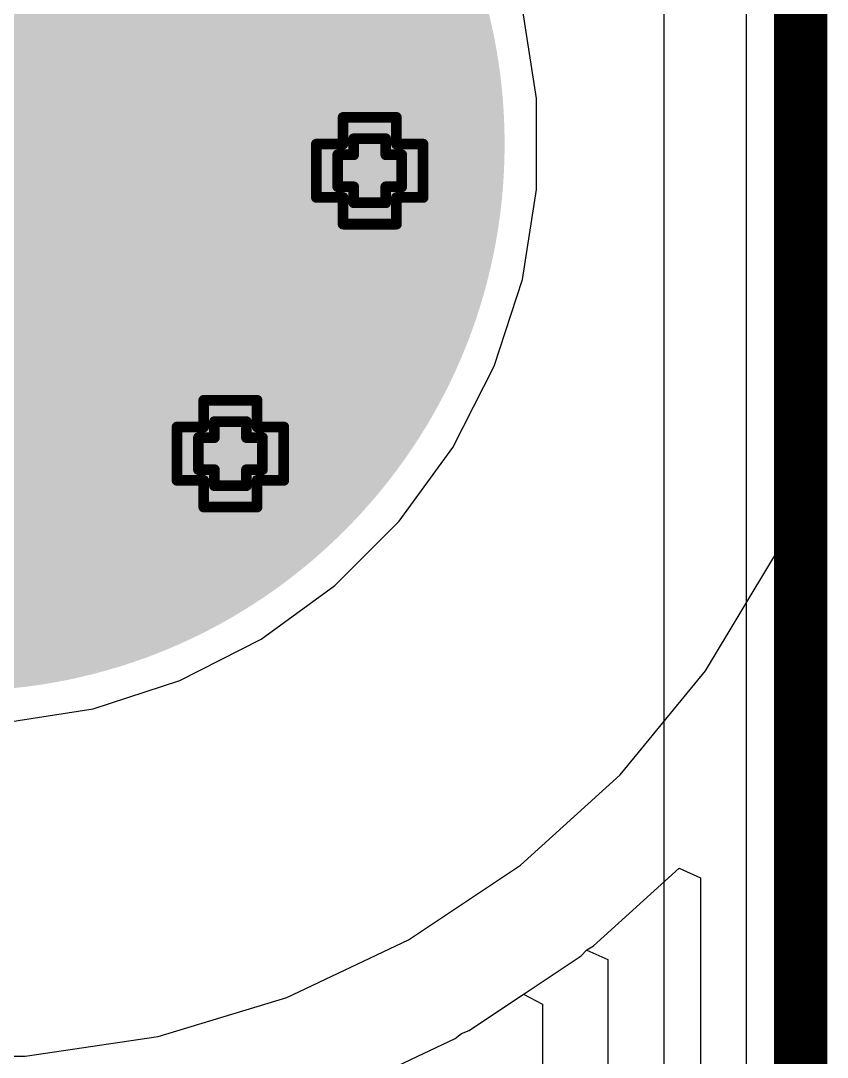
# Model space of a CAD drawing. Header units: inches. Extents: x -3 to 5259, y -3 to 5282.
# Drawn here: x 143.568 to 147.405, y 98.943 to 103.874 of the extents above; entities that cross this region are included whole.
import ezdxf

# ---------------------------------------------------------------- set-up
doc = ezdxf.new("R2010")
doc.units = ezdxf.units.IN
for name, color, linetype in [('Board Outline', 216, 'Continuous'), ('Bottom Layer', 5, 'Continuous'), ('Bottom Solder', 6, 'Continuous'), ('Drill Drawing', 1, 'Continuous'), ('Layer 1', 16, 'Continuous'), ('Layer 2', 76, 'Continuous'), ('Multi-Layer', 9, 'Continuous'), ('Pad Holes', 156, 'Continuous'), ('Top Layer', 1, 'Continuous'), ('Top Solder', 216, 'Continuous'), ('Via Holes', 16, 'Continuous')]:
    doc.layers.add(name, color=color, linetype=linetype)

msp = doc.modelspace()

# ---------------------------------------------------------------- hatches: boundary and pattern name
at = {"layer": 'Bottom Layer'}
h = msp.add_hatch(color=5, dxfattribs=at)
edge = h.paths.add_edge_path()
edge.add_arc((143.2683, 103.287), 2.5, 0, 360)
h = msp.add_hatch(color=5, dxfattribs=at)
edge = h.paths.add_edge_path()
edge.add_arc((145.2283, 103.16), 0.3, 0, 360)
h = msp.add_hatch(color=5, dxfattribs=at)
edge = h.paths.add_edge_path()
edge.add_arc((144.5656, 101.8142), 0.3, 0, 360)
at = {"layer": 'Bottom Solder'}
h = msp.add_hatch(color=6, dxfattribs=at)
edge = h.paths.add_edge_path()
edge.add_arc((143.2683, 103.287), 2.6016, 0, 360)
h = msp.add_hatch(color=6, dxfattribs=at)
edge = h.paths.add_edge_path()
edge.add_arc((145.2283, 103.16), 0.4016, 0, 360)
h = msp.add_hatch(color=6, dxfattribs=at)
edge = h.paths.add_edge_path()
edge.add_arc((144.5656, 101.8142), 0.4016, 0, 360)
at = {"layer": 'Layer 1'}
h = msp.add_hatch(color=16, dxfattribs=at)
edge = h.paths.add_edge_path()
edge.add_arc((143.2683, 103.287), 2.5, 0, 360)
h = msp.add_hatch(color=16, dxfattribs=at)
edge = h.paths.add_edge_path()
edge.add_arc((145.2283, 103.16), 0.3, 0, 360)
h = msp.add_hatch(color=16, dxfattribs=at)
edge = h.paths.add_edge_path()
edge.add_arc((144.5656, 101.8142), 0.3, 0, 360)
at = {"layer": 'Layer 2'}
h = msp.add_hatch(color=76, dxfattribs=at)
edge = h.paths.add_edge_path()
edge.add_arc((143.2683, 103.287), 2.5, 0, 360)
h = msp.add_hatch(color=76, dxfattribs=at)
edge = h.paths.add_edge_path()
edge.add_arc((145.2283, 103.16), 0.3, 0, 360)
h = msp.add_hatch(color=76, dxfattribs=at)
edge = h.paths.add_edge_path()
edge.add_arc((144.5656, 101.8142), 0.3, 0, 360)
at = {"layer": 'Multi-Layer'}
h = msp.add_hatch(color=9, dxfattribs=at)
edge = h.paths.add_edge_path()
edge.add_arc((143.2683, 103.287), 2.5, 0, 360)
at = {"layer": 'Pad Holes'}
h = msp.add_hatch(color=7, dxfattribs=at)
edge = h.paths.add_edge_path()
edge.add_arc((143.2683, 103.287), 1.55, 0, 360)
at = {"layer": 'Top Layer'}
h = msp.add_hatch(color=1, dxfattribs=at)
edge = h.paths.add_edge_path()
edge.add_arc((143.2683, 103.287), 2.5, 0, 360)
h = msp.add_hatch(color=1, dxfattribs=at)
edge = h.paths.add_edge_path()
edge.add_arc((145.2283, 103.16), 0.3, 0, 360)
h = msp.add_hatch(color=1, dxfattribs=at)
edge = h.paths.add_edge_path()
edge.add_arc((144.5656, 101.8142), 0.3, 0, 360)
at = {"layer": 'Top Solder'}
h = msp.add_hatch(color=216, dxfattribs=at)
edge = h.paths.add_edge_path()
edge.add_arc((143.2683, 103.287), 2.6016, 0, 360)
h = msp.add_hatch(color=216, dxfattribs=at)
edge = h.paths.add_edge_path()
edge.add_arc((145.2283, 103.16), 0.4016, 0, 360)
h = msp.add_hatch(color=216, dxfattribs=at)
edge = h.paths.add_edge_path()
edge.add_arc((144.5656, 101.8142), 0.4016, 0, 360)
at = {"layer": 'Via Holes'}
h = msp.add_hatch(color=7, dxfattribs=at)
edge = h.paths.add_edge_path()
edge.add_arc((145.2283, 103.16), 0.15, 0, 360)
h = msp.add_hatch(color=7, dxfattribs=at)
edge = h.paths.add_edge_path()
edge.add_arc((144.5656, 101.8142), 0.15, 0, 360)

# ---------------------------------------------------------------- linework, layer by layer
at = {"layer": 'Board Outline'}
msp.add_lwpolyline([(147.2777, -2.7223, 0.254, 0.254, 0), (147.2777, 107.2777, 0.254, 0.254, 0)], format="xyseb", dxfattribs=at)
at = {"layer": 'Bottom Layer'}
for p, q in [((147.2777, 101.6263), (147.2777, 107.2777)), ((147.1552, 101.3305), (147.2777, 101.6263)), ((147.2777, 101.6263), (147.2777, 101.6263)), ((146.826, 100.7814), (147.1552, 101.3305)), ((146.4199, 100.2865), (146.826, 100.7814)), ((145.9455, 99.8565), (146.4199, 100.2865)), ((145.4132, 99.5008), (145.9455, 99.8565)), ((144.8344, 99.2271), (145.4132, 99.5008)), ((145.7009, 99.0702), (146.2333, 99.4259)), ((146.2333, 99.4259), (146.26, 99.4526)), ((146.26, 99.4526), (146.2613, 99.4526)), ((146.2613, 99.4526), (146.3616, 99.4072)), ((146.3616, 99.4072), (146.3616, 5.17)), ((144.2218, 99.0413), (144.8344, 99.2271)), ((145.7009, 99.0702), (145.9604, 99.2436)), ((145.9604, 99.2436), (146.05, 99.1957)), ((146.05, 99.1957), (146.05, 5.3753)), ((145.6655, 99.0555), (145.7009, 99.0702)), ((145.6655, 99.0555), (145.7009, 99.0702)), ((143.5885, 98.9473), (144.2218, 99.0413)), ((145.0559, 98.7589), (145.6346, 99.0326)), ((145.0559, 98.7589), (145.6346, 99.0326)), ((145.6346, 99.0326), (145.6655, 99.0555)), ((145.6346, 99.0326), (145.6655, 99.0555)), ((143.2683, 98.9473), (143.5885, 98.9473))]:
    msp.add_line(p, q, dxfattribs=at)
at = {"layer": 'Bottom Solder'}
for p, q in [((147.2777, 101.6263), (147.2777, 107.2777)), ((147.1552, 101.3305), (147.2777, 101.6263)), ((147.2777, 101.6263), (147.2777, 101.6263)), ((146.826, 100.7814), (147.1552, 101.3305)), ((146.4199, 100.2865), (146.826, 100.7814)), ((145.9455, 99.8565), (146.4199, 100.2865)), ((145.4132, 99.5008), (145.9455, 99.8565)), ((144.8344, 99.2271), (145.4132, 99.5008)), ((144.2218, 99.0413), (144.8344, 99.2271)), ((143.5885, 98.9473), (144.2218, 99.0413)), ((143.2683, 98.9473), (143.5885, 98.9473))]:
    msp.add_line(p, q, dxfattribs=at)
at = {"layer": 'Drill Drawing'}
for points in [[(145.1013, 103.287, 0.0508, 0.0508, 0), (145.1013, 103.414, 0.0508, 0.0508, 0)], [(145.1013, 103.414, 0.0508, 0.0508, 0), (145.3553, 103.414, 0.0508, 0.0508, 0)], [(145.3553, 103.287, 0.0508, 0.0508, 0), (145.3553, 103.414, 0.0508, 0.0508, 0)], [(144.9743, 103.033, 0.0508, 0.0508, 0), (144.9743, 103.287, 0.0508, 0.0508, 0)], [(144.9743, 103.287, 0.0508, 0.0508, 0), (145.1013, 103.287, 0.0508, 0.0508, 0)], [(145.1521, 103.2362, 0.0508, 0.0508, 0), (145.1521, 103.3124, 0.0508, 0.0508, 0)], [(145.1521, 103.3124, 0.0508, 0.0508, 0), (145.3045, 103.3124, 0.0508, 0.0508, 0)], [(145.3045, 103.2362, 0.0508, 0.0508, 0), (145.3045, 103.3124, 0.0508, 0.0508, 0)], [(145.3553, 103.287, 0.0508, 0.0508, 0), (145.4823, 103.287, 0.0508, 0.0508, 0)], [(145.4823, 103.033, 0.0508, 0.0508, 0), (145.4823, 103.287, 0.0508, 0.0508, 0)], [(145.0759, 103.0838, 0.0508, 0.0508, 0), (145.0759, 103.2362, 0.0508, 0.0508, 0)], [(145.0759, 103.2362, 0.0508, 0.0508, 0), (145.1521, 103.2362, 0.0508, 0.0508, 0)], [(145.3045, 103.2362, 0.0508, 0.0508, 0), (145.3807, 103.2362, 0.0508, 0.0508, 0)], [(145.3807, 103.0838, 0.0508, 0.0508, 0), (145.3807, 103.2362, 0.0508, 0.0508, 0)], [(145.0759, 103.0838, 0.0508, 0.0508, 0), (145.1521, 103.0838, 0.0508, 0.0508, 0)], [(145.1521, 103.0076, 0.0508, 0.0508, 0), (145.1521, 103.0838, 0.0508, 0.0508, 0)], [(145.3045, 103.0838, 0.0508, 0.0508, 0), (145.3807, 103.0838, 0.0508, 0.0508, 0)], [(145.3045, 103.0076, 0.0508, 0.0508, 0), (145.3045, 103.0838, 0.0508, 0.0508, 0)], [(144.9743, 103.033, 0.0508, 0.0508, 0), (145.1013, 103.033, 0.0508, 0.0508, 0)], [(145.1013, 102.906, 0.0508, 0.0508, 0), (145.1013, 103.033, 0.0508, 0.0508, 0)], [(145.1521, 103.0076, 0.0508, 0.0508, 0), (145.3045, 103.0076, 0.0508, 0.0508, 0)], [(145.3553, 103.033, 0.0508, 0.0508, 0), (145.4823, 103.033, 0.0508, 0.0508, 0)], [(145.3553, 102.906, 0.0508, 0.0508, 0), (145.3553, 103.033, 0.0508, 0.0508, 0)], [(145.1013, 102.906, 0.0508, 0.0508, 0), (145.3553, 102.906, 0.0508, 0.0508, 0)], [(144.4386, 101.9412, 0.0508, 0.0508, 0), (144.4386, 102.0682, 0.0508, 0.0508, 0)], [(144.4386, 102.0682, 0.0508, 0.0508, 0), (144.6926, 102.0682, 0.0508, 0.0508, 0)], [(144.6926, 101.9412, 0.0508, 0.0508, 0), (144.6926, 102.0682, 0.0508, 0.0508, 0)], [(144.4894, 101.8904, 0.0508, 0.0508, 0), (144.4894, 101.9666, 0.0508, 0.0508, 0)], [(144.4894, 101.9666, 0.0508, 0.0508, 0), (144.6418, 101.9666, 0.0508, 0.0508, 0)], [(144.6418, 101.8904, 0.0508, 0.0508, 0), (144.6418, 101.9666, 0.0508, 0.0508, 0)], [(144.3116, 101.6872, 0.0508, 0.0508, 0), (144.3116, 101.9412, 0.0508, 0.0508, 0)], [(144.3116, 101.9412, 0.0508, 0.0508, 0), (144.4386, 101.9412, 0.0508, 0.0508, 0)], [(144.6926, 101.9412, 0.0508, 0.0508, 0), (144.8196, 101.9412, 0.0508, 0.0508, 0)], [(144.8196, 101.6872, 0.0508, 0.0508, 0), (144.8196, 101.9412, 0.0508, 0.0508, 0)], [(144.4132, 101.738, 0.0508, 0.0508, 0), (144.4132, 101.8904, 0.0508, 0.0508, 0)], [(144.4132, 101.8904, 0.0508, 0.0508, 0), (144.4894, 101.8904, 0.0508, 0.0508, 0)], [(144.6418, 101.8904, 0.0508, 0.0508, 0), (144.718, 101.8904, 0.0508, 0.0508, 0)], [(144.718, 101.738, 0.0508, 0.0508, 0), (144.718, 101.8904, 0.0508, 0.0508, 0)], [(144.4132, 101.738, 0.0508, 0.0508, 0), (144.4894, 101.738, 0.0508, 0.0508, 0)], [(144.4894, 101.6618, 0.0508, 0.0508, 0), (144.4894, 101.738, 0.0508, 0.0508, 0)], [(144.6418, 101.738, 0.0508, 0.0508, 0), (144.718, 101.738, 0.0508, 0.0508, 0)], [(144.6418, 101.6618, 0.0508, 0.0508, 0), (144.6418, 101.738, 0.0508, 0.0508, 0)], [(144.3116, 101.6872, 0.0508, 0.0508, 0), (144.4386, 101.6872, 0.0508, 0.0508, 0)], [(144.4386, 101.5602, 0.0508, 0.0508, 0), (144.4386, 101.6872, 0.0508, 0.0508, 0)], [(144.4894, 101.6618, 0.0508, 0.0508, 0), (144.6418, 101.6618, 0.0508, 0.0508, 0)], [(144.6926, 101.6872, 0.0508, 0.0508, 0), (144.8196, 101.6872, 0.0508, 0.0508, 0)], [(144.6926, 101.5602, 0.0508, 0.0508, 0), (144.6926, 101.6872, 0.0508, 0.0508, 0)], [(144.4386, 101.5602, 0.0508, 0.0508, 0), (144.6926, 101.5602, 0.0508, 0.0508, 0)]]:
    msp.add_lwpolyline(points, format="xyseb", dxfattribs=at)
for points in [[(145.0886, 103.414, 0.0254, 0.0254, 1), (145.114, 103.414, 0.0254, 0.0254, 1)], [(145.0886, 103.414, 0.0254, 0.0254, 1), (145.114, 103.414, 0.0254, 0.0254, 1)], [(145.3426, 103.414, 0.0254, 0.0254, 1), (145.368, 103.414, 0.0254, 0.0254, 1)], [(145.3426, 103.414, 0.0254, 0.0254, 1), (145.368, 103.414, 0.0254, 0.0254, 1)], [(144.9616, 103.287, 0.0254, 0.0254, 1), (144.987, 103.287, 0.0254, 0.0254, 1)], [(144.9616, 103.287, 0.0254, 0.0254, 1), (144.987, 103.287, 0.0254, 0.0254, 1)], [(145.0886, 103.287, 0.0254, 0.0254, 1), (145.114, 103.287, 0.0254, 0.0254, 1)], [(145.0886, 103.287, 0.0254, 0.0254, 1), (145.114, 103.287, 0.0254, 0.0254, 1)], [(145.1394, 103.3124, 0.0254, 0.0254, 1), (145.1648, 103.3124, 0.0254, 0.0254, 1)], [(145.1394, 103.3124, 0.0254, 0.0254, 1), (145.1648, 103.3124, 0.0254, 0.0254, 1)], [(145.2918, 103.3124, 0.0254, 0.0254, 1), (145.3172, 103.3124, 0.0254, 0.0254, 1)], [(145.2918, 103.3124, 0.0254, 0.0254, 1), (145.3172, 103.3124, 0.0254, 0.0254, 1)], [(145.3426, 103.287, 0.0254, 0.0254, 1), (145.368, 103.287, 0.0254, 0.0254, 1)], [(145.3426, 103.287, 0.0254, 0.0254, 1), (145.368, 103.287, 0.0254, 0.0254, 1)], [(145.4696, 103.287, 0.0254, 0.0254, 1), (145.495, 103.287, 0.0254, 0.0254, 1)], [(145.4696, 103.287, 0.0254, 0.0254, 1), (145.495, 103.287, 0.0254, 0.0254, 1)], [(145.0632, 103.2362, 0.0254, 0.0254, 1), (145.0886, 103.2362, 0.0254, 0.0254, 1)], [(145.0632, 103.2362, 0.0254, 0.0254, 1), (145.0886, 103.2362, 0.0254, 0.0254, 1)], [(145.1394, 103.2362, 0.0254, 0.0254, 1), (145.1648, 103.2362, 0.0254, 0.0254, 1)], [(145.1394, 103.2362, 0.0254, 0.0254, 1), (145.1648, 103.2362, 0.0254, 0.0254, 1)], [(145.2918, 103.2362, 0.0254, 0.0254, 1), (145.3172, 103.2362, 0.0254, 0.0254, 1)], [(145.2918, 103.2362, 0.0254, 0.0254, 1), (145.3172, 103.2362, 0.0254, 0.0254, 1)], [(145.368, 103.2362, 0.0254, 0.0254, 1), (145.3934, 103.2362, 0.0254, 0.0254, 1)], [(145.368, 103.2362, 0.0254, 0.0254, 1), (145.3934, 103.2362, 0.0254, 0.0254, 1)], [(145.0632, 103.0838, 0.0254, 0.0254, 1), (145.0886, 103.0838, 0.0254, 0.0254, 1)], [(145.0632, 103.0838, 0.0254, 0.0254, 1), (145.0886, 103.0838, 0.0254, 0.0254, 1)], [(145.1394, 103.0838, 0.0254, 0.0254, 1), (145.1648, 103.0838, 0.0254, 0.0254, 1)], [(145.1394, 103.0838, 0.0254, 0.0254, 1), (145.1648, 103.0838, 0.0254, 0.0254, 1)], [(145.2918, 103.0838, 0.0254, 0.0254, 1), (145.3172, 103.0838, 0.0254, 0.0254, 1)], [(145.2918, 103.0838, 0.0254, 0.0254, 1), (145.3172, 103.0838, 0.0254, 0.0254, 1)], [(145.368, 103.0838, 0.0254, 0.0254, 1), (145.3934, 103.0838, 0.0254, 0.0254, 1)], [(145.368, 103.0838, 0.0254, 0.0254, 1), (145.3934, 103.0838, 0.0254, 0.0254, 1)], [(144.9616, 103.033, 0.0254, 0.0254, 1), (144.987, 103.033, 0.0254, 0.0254, 1)], [(144.9616, 103.033, 0.0254, 0.0254, 1), (144.987, 103.033, 0.0254, 0.0254, 1)], [(145.0886, 103.033, 0.0254, 0.0254, 1), (145.114, 103.033, 0.0254, 0.0254, 1)], [(145.0886, 103.033, 0.0254, 0.0254, 1), (145.114, 103.033, 0.0254, 0.0254, 1)], [(145.1394, 103.0076, 0.0254, 0.0254, 1), (145.1648, 103.0076, 0.0254, 0.0254, 1)], [(145.1394, 103.0076, 0.0254, 0.0254, 1), (145.1648, 103.0076, 0.0254, 0.0254, 1)], [(145.2918, 103.0076, 0.0254, 0.0254, 1), (145.3172, 103.0076, 0.0254, 0.0254, 1)], [(145.2918, 103.0076, 0.0254, 0.0254, 1), (145.3172, 103.0076, 0.0254, 0.0254, 1)], [(145.3426, 103.033, 0.0254, 0.0254, 1), (145.368, 103.033, 0.0254, 0.0254, 1)], [(145.3426, 103.033, 0.0254, 0.0254, 1), (145.368, 103.033, 0.0254, 0.0254, 1)], [(145.4696, 103.033, 0.0254, 0.0254, 1), (145.495, 103.033, 0.0254, 0.0254, 1)], [(145.4696, 103.033, 0.0254, 0.0254, 1), (145.495, 103.033, 0.0254, 0.0254, 1)], [(145.0886, 102.906, 0.0254, 0.0254, 1), (145.114, 102.906, 0.0254, 0.0254, 1)], [(145.0886, 102.906, 0.0254, 0.0254, 1), (145.114, 102.906, 0.0254, 0.0254, 1)], [(145.3426, 102.906, 0.0254, 0.0254, 1), (145.368, 102.906, 0.0254, 0.0254, 1)], [(145.3426, 102.906, 0.0254, 0.0254, 1), (145.368, 102.906, 0.0254, 0.0254, 1)], [(144.4259, 102.0682, 0.0254, 0.0254, 1), (144.4513, 102.0682, 0.0254, 0.0254, 1)], [(144.4259, 102.0682, 0.0254, 0.0254, 1), (144.4513, 102.0682, 0.0254, 0.0254, 1)], [(144.6799, 102.0682, 0.0254, 0.0254, 1), (144.7053, 102.0682, 0.0254, 0.0254, 1)], [(144.6799, 102.0682, 0.0254, 0.0254, 1), (144.7053, 102.0682, 0.0254, 0.0254, 1)], [(144.4767, 101.9666, 0.0254, 0.0254, 1), (144.5021, 101.9666, 0.0254, 0.0254, 1)], [(144.4767, 101.9666, 0.0254, 0.0254, 1), (144.5021, 101.9666, 0.0254, 0.0254, 1)], [(144.6291, 101.9666, 0.0254, 0.0254, 1), (144.6545, 101.9666, 0.0254, 0.0254, 1)], [(144.6291, 101.9666, 0.0254, 0.0254, 1), (144.6545, 101.9666, 0.0254, 0.0254, 1)], [(144.2989, 101.9412, 0.0254, 0.0254, 1), (144.3243, 101.9412, 0.0254, 0.0254, 1)], [(144.2989, 101.9412, 0.0254, 0.0254, 1), (144.3243, 101.9412, 0.0254, 0.0254, 1)], [(144.4259, 101.9412, 0.0254, 0.0254, 1), (144.4513, 101.9412, 0.0254, 0.0254, 1)], [(144.4259, 101.9412, 0.0254, 0.0254, 1), (144.4513, 101.9412, 0.0254, 0.0254, 1)], [(144.6799, 101.9412, 0.0254, 0.0254, 1), (144.7053, 101.9412, 0.0254, 0.0254, 1)], [(144.6799, 101.9412, 0.0254, 0.0254, 1), (144.7053, 101.9412, 0.0254, 0.0254, 1)], [(144.8069, 101.9412, 0.0254, 0.0254, 1), (144.8323, 101.9412, 0.0254, 0.0254, 1)], [(144.8069, 101.9412, 0.0254, 0.0254, 1), (144.8323, 101.9412, 0.0254, 0.0254, 1)], [(144.4005, 101.8904, 0.0254, 0.0254, 1), (144.4259, 101.8904, 0.0254, 0.0254, 1)], [(144.4005, 101.8904, 0.0254, 0.0254, 1), (144.4259, 101.8904, 0.0254, 0.0254, 1)], [(144.4767, 101.8904, 0.0254, 0.0254, 1), (144.5021, 101.8904, 0.0254, 0.0254, 1)], [(144.4767, 101.8904, 0.0254, 0.0254, 1), (144.5021, 101.8904, 0.0254, 0.0254, 1)], [(144.6291, 101.8904, 0.0254, 0.0254, 1), (144.6545, 101.8904, 0.0254, 0.0254, 1)], [(144.6291, 101.8904, 0.0254, 0.0254, 1), (144.6545, 101.8904, 0.0254, 0.0254, 1)], [(144.7053, 101.8904, 0.0254, 0.0254, 1), (144.7307, 101.8904, 0.0254, 0.0254, 1)], [(144.7053, 101.8904, 0.0254, 0.0254, 1), (144.7307, 101.8904, 0.0254, 0.0254, 1)], [(144.4005, 101.738, 0.0254, 0.0254, 1), (144.4259, 101.738, 0.0254, 0.0254, 1)], [(144.4005, 101.738, 0.0254, 0.0254, 1), (144.4259, 101.738, 0.0254, 0.0254, 1)], [(144.4767, 101.738, 0.0254, 0.0254, 1), (144.5021, 101.738, 0.0254, 0.0254, 1)], [(144.4767, 101.738, 0.0254, 0.0254, 1), (144.5021, 101.738, 0.0254, 0.0254, 1)], [(144.6291, 101.738, 0.0254, 0.0254, 1), (144.6545, 101.738, 0.0254, 0.0254, 1)], [(144.6291, 101.738, 0.0254, 0.0254, 1), (144.6545, 101.738, 0.0254, 0.0254, 1)], [(144.7053, 101.738, 0.0254, 0.0254, 1), (144.7307, 101.738, 0.0254, 0.0254, 1)], [(144.7053, 101.738, 0.0254, 0.0254, 1), (144.7307, 101.738, 0.0254, 0.0254, 1)], [(144.2989, 101.6872, 0.0254, 0.0254, 1), (144.3243, 101.6872, 0.0254, 0.0254, 1)], [(144.2989, 101.6872, 0.0254, 0.0254, 1), (144.3243, 101.6872, 0.0254, 0.0254, 1)], [(144.4259, 101.6872, 0.0254, 0.0254, 1), (144.4513, 101.6872, 0.0254, 0.0254, 1)], [(144.4259, 101.6872, 0.0254, 0.0254, 1), (144.4513, 101.6872, 0.0254, 0.0254, 1)], [(144.4767, 101.6618, 0.0254, 0.0254, 1), (144.5021, 101.6618, 0.0254, 0.0254, 1)], [(144.4767, 101.6618, 0.0254, 0.0254, 1), (144.5021, 101.6618, 0.0254, 0.0254, 1)], [(144.6291, 101.6618, 0.0254, 0.0254, 1), (144.6545, 101.6618, 0.0254, 0.0254, 1)], [(144.6291, 101.6618, 0.0254, 0.0254, 1), (144.6545, 101.6618, 0.0254, 0.0254, 1)], [(144.6799, 101.6872, 0.0254, 0.0254, 1), (144.7053, 101.6872, 0.0254, 0.0254, 1)], [(144.6799, 101.6872, 0.0254, 0.0254, 1), (144.7053, 101.6872, 0.0254, 0.0254, 1)], [(144.8069, 101.6872, 0.0254, 0.0254, 1), (144.8323, 101.6872, 0.0254, 0.0254, 1)], [(144.8069, 101.6872, 0.0254, 0.0254, 1), (144.8323, 101.6872, 0.0254, 0.0254, 1)], [(144.4259, 101.5602, 0.0254, 0.0254, 1), (144.4513, 101.5602, 0.0254, 0.0254, 1)], [(144.4259, 101.5602, 0.0254, 0.0254, 1), (144.4513, 101.5602, 0.0254, 0.0254, 1)], [(144.6799, 101.5602, 0.0254, 0.0254, 1), (144.7053, 101.5602, 0.0254, 0.0254, 1)], [(144.6799, 101.5602, 0.0254, 0.0254, 1), (144.7053, 101.5602, 0.0254, 0.0254, 1)]]:
    msp.add_lwpolyline(points, format="xyseb", close=True, dxfattribs=at)
at = {"layer": 'Layer 1'}
msp.add_line((147.0187, 107.0187), (147.0187, -2.4634), dxfattribs=at)
at = {"layer": 'Layer 2'}
for p, q in [((146.6267, 106.5637), (146.6267, 81.7357)), ((146.0223, 103.5038), (145.9545, 103.9319)), ((146.0223, 103.0703), (146.0223, 103.5038)), ((145.9545, 102.6421), (146.0223, 103.0703)), ((145.8206, 102.2298), (145.9545, 102.6421)), ((145.6238, 101.8436), (145.8206, 102.2298)), ((145.369, 101.4929), (145.6238, 101.8436)), ((145.0625, 101.1864), (145.369, 101.4929)), ((144.7118, 100.9316), (145.0625, 101.1864)), ((144.3255, 100.7348), (144.7118, 100.9316)), ((143.9132, 100.6008), (144.3255, 100.7348)), ((143.4851, 100.533), (143.9132, 100.6008))]:
    msp.add_line(p, q, dxfattribs=at)
at = {"layer": 'Top Layer'}
for p, q in [((147.2777, 101.6263), (147.2777, 107.2777)), ((147.1552, 101.3305), (147.2777, 101.6263)), ((147.2777, 101.6263), (147.2777, 101.6263)), ((146.826, 100.7814), (147.1552, 101.3305)), ((146.4199, 100.2865), (146.826, 100.7814)), ((145.9455, 99.8565), (146.4199, 100.2865)), ((145.4132, 99.5009), (145.9455, 99.8565)), ((146.2933, 99.4728), (146.7007, 99.842)), ((146.7007, 99.842), (146.8023, 99.7969)), ((146.8023, 99.7969), (146.8023, 94.3405)), ((144.8344, 99.2271), (145.4132, 99.5009)), ((146.2604, 99.453), (146.2933, 99.4728)), ((145.7009, 99.0702), (146.2333, 99.4259)), ((146.2333, 99.4259), (146.2604, 99.453)), ((144.2218, 99.0413), (144.8344, 99.2271)), ((145.6655, 99.0555), (145.7009, 99.0702)), ((143.5885, 98.9473), (144.2218, 99.0413)), ((145.0559, 98.7589), (145.6346, 99.0326)), ((145.6346, 99.0326), (145.6655, 99.0555)), ((143.2683, 98.9473), (143.5885, 98.9473))]:
    msp.add_line(p, q, dxfattribs=at)
at = {"layer": 'Top Solder'}
for p, q in [((147.2777, 101.6263), (147.2777, 107.2777)), ((147.1552, 101.3305), (147.2777, 101.6263)), ((147.2777, 101.6263), (147.2777, 101.6263)), ((146.826, 100.7814), (147.1552, 101.3305)), ((146.4199, 100.2865), (146.826, 100.7814)), ((145.9455, 99.8565), (146.4199, 100.2865)), ((145.4132, 99.5008), (145.9455, 99.8565)), ((144.8344, 99.2271), (145.4132, 99.5008)), ((144.2218, 99.0413), (144.8344, 99.2271)), ((143.5885, 98.9473), (144.2218, 99.0413)), ((143.2683, 98.9473), (143.5885, 98.9473))]:
    msp.add_line(p, q, dxfattribs=at)

doc.saveas('drawing.dxf')
